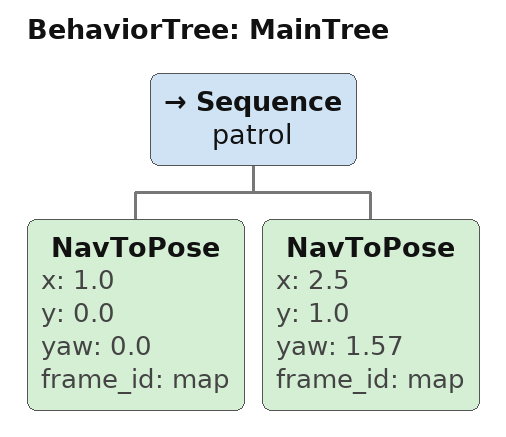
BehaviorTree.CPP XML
<?xml version="1.0"?>

<root main_tree_to_execute="MainTree">

  <BehaviorTree ID="MainTree">
    <Sequence name="patrol">
      <NavToPose x="1.0"  y="0.0"  yaw="0.0"   frame_id="map"/>
      <NavToPose x="2.5"  y="1.0"  yaw="1.57"  frame_id="map"/>
    </Sequence>
  </BehaviorTree>

</root>
